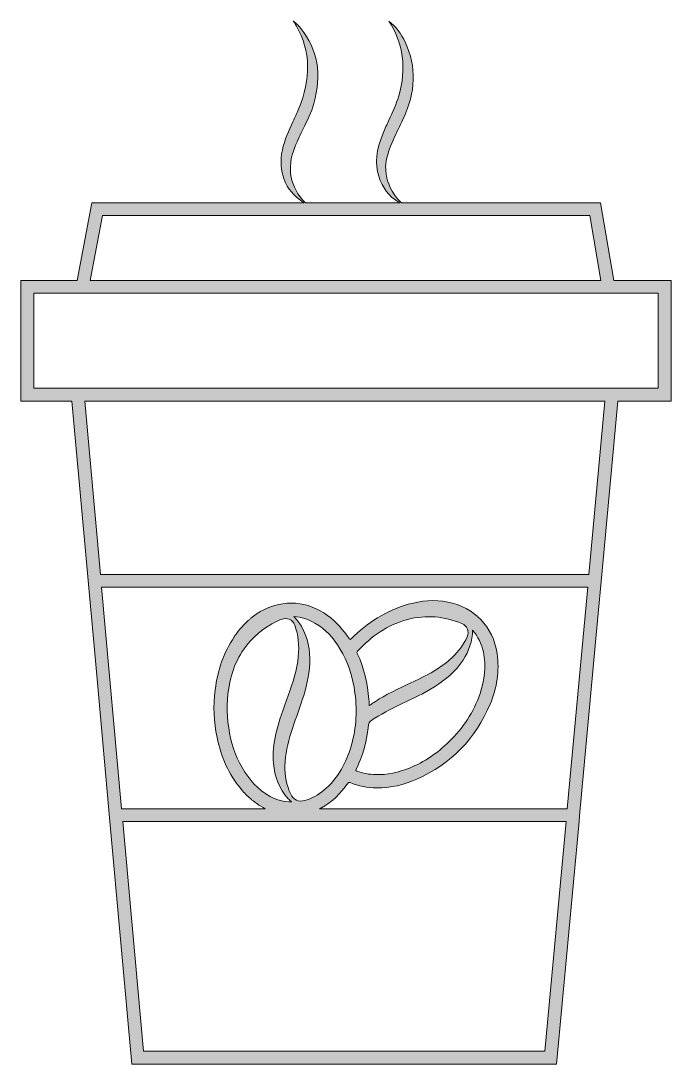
# Model space of a CAD drawing. Extents: x 80 to 1066, y -1043 to 43.
# Drawn here: x 80 to 401, y -481 to 34 of the extents above; entities that cross this region are included whole.
import ezdxf

# ---------------------------------------------------------------- set-up
doc = ezdxf.new("R2010")
doc.units = 0
doc.header["$MEASUREMENT"] = 0
doc.layers.add('Layer 1', color=7, linetype='Continuous', lineweight=0)

# ---------------------------------------------------------------- blocks, each defined once
blk = doc.blocks.new('Block_1')
at = {"layer": 'Layer 1', "true_color": 0xf0efef, "transparency": 33554687}
h = blk.add_hatch(color=7, dxfattribs=at)
h.dxf.hatch_style = 2
edge = h.paths.add_edge_path()
edge.add_spline(control_points=[(394.66, -147.21), (394.66, -147.21), (86.27, -147.21), (86.27, -147.21), (86.27, -147.21), (86.27, -100.33), (86.27, -100.33), (86.27, -100.33), (394.66, -100.33), (394.66, -100.33), (394.66, -100.33), (394.66, -147.21), (394.66, -147.21)], knot_values=[0, 0, 0, 0, 1, 1, 1, 2, 2, 2, 3, 3, 3, 4, 4, 4, 4], degree=3, periodic=0)
edge = h.paths.add_edge_path()
edge.add_spline(control_points=[(360.43, -239.09), (360.43, -239.09), (119.23, -239.09), (119.23, -239.09), (119.23, -239.09), (111.5, -153.55), (111.5, -153.55), (111.5, -153.55), (368.32, -153.55), (368.32, -153.55), (368.32, -153.55), (360.43, -239.09), (360.43, -239.09)], knot_values=[0, 0, 0, 0, 1, 1, 1, 2, 2, 2, 3, 3, 3, 4, 4, 4, 4], degree=3, periodic=0)
edge = h.paths.add_edge_path()
edge.add_spline(control_points=[(357.58, -269.95), (357.58, -269.95), (349.73, -354.79), (349.73, -354.79), (349.73, -354.79), (227.43, -354.79), (227.43, -354.79), (227.72, -354.65), (228, -354.51), (228.29, -354.35), (233.72, -351.51), (237.9, -347.23), (241.42, -342.25), (241.75, -341.81), (241.96, -341.71), (242.5, -341.94), (246.66, -343.68), (251.03, -344.47), (255.52, -344.5), (262.47, -344.55), (269.12, -343.07), (275.43, -340.25), (292.36, -332.64), (304.47, -320.24), (311.65, -303.14), (315, -295.16), (316.33, -286.81), (315.07, -278.16), (313.15, -265.05), (303.74, -255.21), (290.71, -252.75), (284.1, -251.49), (277.59, -252.08), (271.17, -253.88), (260.23, -256.96), (251.01, -262.91), (243.03, -270.87), (242.53, -271.38), (242.34, -271.37), (241.95, -270.77), (239.1, -266.37), (235.6, -262.56), (231.38, -259.42), (221.66, -252.24), (209.59, -251.35), (199.16, -256.9), (198.79, -257.07), (198.26, -257.36), (197.54, -257.82), (197.51, -257.85), (197.49, -257.86), (197.46, -257.88), (197.19, -258.04), (196.93, -258.2), (196.67, -258.37), (195.8, -259.01), (194.94, -259.64), (194.08, -260.26), (194.08, -260.26), (194.08, -260.27), (194.08, -260.27), (194.07, -260.27), (194.07, -260.26), (194.07, -260.26), (193.95, -260.38), (193.84, -260.49), (193.72, -260.6), (193.56, -260.72), (193.42, -260.85), (193.27, -260.97), (192.91, -261.26), (192.55, -261.56), (192.2, -261.85), (192.08, -261.97), (191.97, -262.09), (191.86, -262.21), (191.23, -262.77), (190.61, -263.34), (190.06, -263.96), (186.95, -267.16), (185.4, -269.75), (185.31, -269.91), (180.01, -277.74), (177.1, -286.55), (175.86, -296.04), (174.84, -303.97), (175.14, -311.87), (176.79, -319.7), (178.78, -329.18), (182.52, -337.84), (188.8, -345.31), (190.23, -347.02), (191.75, -348.67), (193.56, -350.02), (193.78, -350.43), (194.23, -350.61), (194.56, -350.91), (194.62, -350.96), (194.69, -351.01), (194.75, -351.05), (194.98, -351.23), (195.21, -351.4), (195.44, -351.57), (195.76, -351.82), (196.06, -352.08), (196.39, -352.3), (197.78, -353.24), (199.19, -354.07), (200.61, -354.79), (200.61, -354.79), (129.69, -354.79), (129.69, -354.79), (129.69, -354.79), (119.81, -245.43), (119.81, -245.43), (119.81, -245.43), (359.85, -245.43), (359.85, -245.43), (359.85, -245.43), (357.58, -269.95), (357.58, -269.95)], knot_values=[0, 0, 0, 0, 1, 1, 1, 2, 2, 2, 3, 3, 3, 4, 4, 4, 5, 5, 5, 6, 6, 6, 7, 7, 7, 8, 8, 8, 9, 9, 9, 10, 10, 10, 11, 11, 11, 12, 12, 12, 13, 13, 13, 14, 14, 14, 15, 15, 15, 16, 16, 16, 17, 17, 17, 18, 18, 18, 19, 19, 19, 20, 20, 20, 21, 21, 21, 22, 22, 22, 23, 23, 23, 24, 24, 24, 25, 25, 25, 26, 26, 26, 27, 27, 27, 28, 28, 28, 29, 29, 29, 30, 30, 30, 31, 31, 31, 32, 32, 32, 33, 33, 33, 34, 34, 34, 35, 35, 35, 36, 36, 36, 37, 37, 37, 38, 38, 38, 39, 39, 39, 40, 40, 40, 40], degree=3, periodic=0)
edge = h.paths.add_edge_path()
edge.add_spline(control_points=[(215.13, -264.17), (217, -269.17), (217.44, -274.35), (216.92, -279.62), (216.27, -286.3), (214.13, -292.61), (211.89, -298.89), (209.65, -305.13), (207.29, -311.33), (205.83, -317.82), (204.77, -322.58), (204.2, -327.4), (204.63, -332.29), (205.23, -338.9), (207.35, -344.89), (211.92, -349.87), (212.19, -350.16), (212.47, -350.45), (212.77, -350.72), (213.04, -350.96), (213.35, -351.17), (213.57, -351.46), (209.8, -351.46), (206.32, -350.52), (203.07, -348.78), (196.95, -345.49), (192.56, -340.48), (189.17, -334.54), (185.66, -328.42), (183.56, -321.8), (182.54, -314.82), (181.44, -307.36), (181.5, -299.92), (183.05, -292.53), (184.93, -283.57), (188.99, -275.8), (195.72, -269.51), (197.53, -267.81), (199.47, -266.3), (201.56, -264.97), (202.14, -264.62), (202.71, -264.26), (203.28, -263.91), (204.96, -262.91), (206.71, -262.05), (208.53, -261.31), (211.32, -260.19), (214.07, -261.37), (215.13, -264.17)], knot_values=[0, 0, 0, 0, 1, 1, 1, 2, 2, 2, 3, 3, 3, 4, 4, 4, 5, 5, 5, 6, 6, 6, 7, 7, 7, 8, 8, 8, 9, 9, 9, 10, 10, 10, 11, 11, 11, 12, 12, 12, 13, 13, 13, 14, 14, 14, 15, 15, 15, 16, 16, 16, 16], degree=3, periodic=0)
edge = h.paths.add_edge_path()
edge.add_spline(control_points=[(242.46, -325.61), (239.91, -333.42), (235.95, -340.36), (229.54, -345.7), (226.73, -348.04), (223.58, -349.78), (220.04, -350.75), (217.07, -351.57), (214.49, -350.41), (213.16, -347.64), (211.07, -343.23), (210.26, -338.53), (210.29, -333.67), (210.35, -327.97), (211.65, -322.51), (213.4, -317.13), (215.15, -311.77), (217.1, -306.46), (218.88, -301.1), (220.83, -295.23), (222.34, -289.24), (222.58, -283.02), (222.83, -276.55), (221.71, -270.38), (218.42, -264.7), (217.44, -262.99), (216.22, -261.43), (214.67, -259.86), (218.55, -260.13), (221.94, -261.27), (225.11, -263.12), (230.41, -266.2), (234.36, -270.63), (237.5, -275.82), (241.58, -282.56), (243.89, -289.91), (244.89, -297.68), (246.13, -307.16), (245.46, -316.5), (242.46, -325.61)], knot_values=[0, 0, 0, 0, 1, 1, 1, 2, 2, 2, 3, 3, 3, 4, 4, 4, 5, 5, 5, 6, 6, 6, 7, 7, 7, 8, 8, 8, 9, 9, 9, 10, 10, 10, 11, 11, 11, 12, 12, 12, 13, 13, 13, 13], degree=3, periodic=0)
edge = h.paths.add_edge_path()
edge.add_spline(control_points=[(251.6, -313.34), (251.68, -312.56), (251.94, -312.04), (252.59, -311.58), (257.39, -308.18), (262.64, -305.59), (267.92, -303.06), (273.42, -300.43), (278.94, -297.9), (284.11, -294.66), (289.69, -291.15), (294.67, -287.01), (298.29, -281.4), (301.14, -276.96), (302.88, -272.17), (302.95, -266.63), (305.74, -269.87), (307.42, -273.44), (308.29, -277.39), (309.83, -284.43), (308.93, -291.28), (306.63, -298), (303.51, -307.22), (298.21, -315.05), (291.28, -321.82), (285.61, -327.35), (279.18, -331.76), (271.81, -334.73), (266.42, -336.9), (260.85, -338.14), (255.01, -337.98), (251.86, -337.9), (248.79, -337.35), (245.83, -336.25), (245.28, -336.05), (245.25, -335.86), (245.49, -335.37), (248.93, -328.41), (250.87, -321.03), (251.6, -313.34)], knot_values=[0, 0, 0, 0, 1, 1, 1, 2, 2, 2, 3, 3, 3, 4, 4, 4, 5, 5, 5, 6, 6, 6, 7, 7, 7, 8, 8, 8, 9, 9, 9, 10, 10, 10, 11, 11, 11, 12, 12, 12, 13, 13, 13, 13], degree=3, periodic=0)
edge = h.paths.add_edge_path()
edge.add_spline(control_points=[(251.76, -300.88), (251.18, -292.96), (249.35, -285.35), (246.05, -278.11), (245.89, -277.75), (245.7, -277.47), (246.09, -277.06), (253.02, -269.68), (260.99, -263.93), (270.94, -261.35), (280.08, -258.97), (289, -259.79), (297.7, -263.37), (300.33, -264.45), (301.43, -267.33), (300.24, -269.97), (298.51, -273.79), (296.02, -277.07), (293.03, -279.99), (288.79, -284.1), (283.79, -287.06), (278.58, -289.72), (272.98, -292.58), (267.18, -295.02), (261.62, -297.96), (259.06, -299.32), (256.53, -300.74), (254.16, -302.41), (253.38, -302.77), (252.82, -303.49), (251.98, -303.81), (251.82, -302.8), (252.09, -301.81), (251.76, -300.88)], knot_values=[0, 0, 0, 0, 1, 1, 1, 2, 2, 2, 3, 3, 3, 4, 4, 4, 5, 5, 5, 6, 6, 6, 7, 7, 7, 8, 8, 8, 9, 9, 9, 10, 10, 10, 11, 11, 11, 11], degree=3, periodic=0)
edge = h.paths.add_edge_path()
edge.add_spline(control_points=[(338.68, -474.59), (338.68, -474.59), (140.52, -474.59), (140.52, -474.59), (140.52, -474.59), (130.26, -361.14), (130.26, -361.14), (130.26, -361.14), (349.15, -361.14), (349.15, -361.14), (349.15, -361.14), (338.68, -474.59), (338.68, -474.59)], knot_values=[0, 0, 0, 0, 1, 1, 1, 2, 2, 2, 3, 3, 3, 4, 4, 4, 4], degree=3, periodic=0)
edge = h.paths.add_edge_path()
edge.add_spline(control_points=[(120.16, -61.96), (120.16, -61.96), (360.78, -61.96), (360.78, -61.96), (360.78, -61.96), (366.27, -94), (366.27, -94), (366.27, -94), (114.13, -94), (114.13, -94), (114.13, -94), (120.16, -61.96), (120.16, -61.96)], knot_values=[0, 0, 0, 0, 1, 1, 1, 2, 2, 2, 3, 3, 3, 4, 4, 4, 4], degree=3, periodic=0)
edge = h.paths.add_edge_path()
edge.add_spline(control_points=[(372.7, -94), (372.7, -94), (366.13, -55.61), (366.13, -55.61), (366.13, -55.61), (267.8, -55.61), (267.8, -55.61), (262.4, -50.46), (260.87, -44.92), (260.45, -42.36), (260.45, -42.36), (260.43, -42.27), (260.43, -42.27), (260.39, -41.89), (260.34, -41.51), (260.29, -41.13), (260.29, -41.13), (260.29, -41.07), (260.29, -41.07), (260.12, -39.78), (259.91, -38.18), (260.12, -36.49), (260.68, -32.47), (261.94, -28.39), (263.87, -24.36), (264.65, -22.72), (265.44, -21.07), (266.23, -19.43), (267.03, -17.79), (267.81, -16.14), (268.6, -14.49), (274.99, -0.9), (275.37, 11.57), (269.72, 23.63), (267.76, 27.84), (265.03, 31.34), (261.59, 34.1), (268.8, 23.16), (270.44, 10.74), (266.49, -2.89), (265.27, -7.1), (263.43, -11.03), (261.65, -14.84), (260.68, -16.91), (259.68, -19.05), (258.81, -21.18), (255.29, -29.77), (254.64, -36.14), (256.64, -42.48), (258.45, -48.28), (261.56, -52.39), (266.15, -55.07), (266.15, -55.07), (266.43, -55.24), (266.49, -55.28), (266.49, -55.28), (267.03, -55.58), (267.03, -55.58), (267.05, -55.59), (267.06, -55.61), (267.08, -55.61), (267.08, -55.61), (220.43, -55.61), (220.43, -55.61), (212.78, -47.95), (211.01, -38.7), (215.19, -28.12), (215.93, -26.26), (216.63, -24.65), (217.3, -23.22), (217.95, -21.83), (218.64, -20.45), (219.32, -19.07), (221.39, -14.88), (223.34, -10.94), (224.55, -6.65), (228.65, 7.86), (226.54, 20.02), (218.09, 30.51), (216.98, 31.89), (215.77, 33.12), (214.42, 34.2), (214.97, 33.38), (215.49, 32.53), (215.98, 31.66), (223.04, 19.2), (223.37, 5.74), (217, -9.47), (216.17, -11.47), (215.25, -13.45), (214.36, -15.37), (212.18, -20.1), (210.12, -24.56), (209.05, -29.47), (206.73, -40.02), (210.46, -49.61), (219.01, -55.12), (219.01, -55.12), (219.12, -55.19), (219.12, -55.19), (219.12, -55.19), (219.22, -55.28), (219.22, -55.28), (219.36, -55.4), (219.51, -55.51), (219.66, -55.61), (219.66, -55.61), (114.91, -55.61), (114.91, -55.61), (114.91, -55.61), (107.67, -94), (107.67, -94), (107.67, -94), (79.92, -94), (79.92, -94), (79.92, -94), (79.92, -153.55), (79.92, -153.55), (79.92, -153.55), (105.13, -153.55), (105.13, -153.55), (105.13, -153.55), (117.71, -292.7), (117.71, -292.7), (117.71, -292.7), (123.9, -361.14), (123.9, -361.14), (123.9, -361.14), (134.73, -480.93), (134.73, -480.93), (134.73, -480.93), (344.46, -480.93), (344.46, -480.93), (344.46, -480.93), (355.52, -361.14), (355.52, -361.14), (355.52, -361.14), (355.79, -358.25), (355.79, -358.25), (355.79, -358.25), (364.7, -261.88), (364.7, -261.88), (364.7, -261.88), (366.81, -239.09), (366.81, -239.09), (366.81, -239.09), (374.7, -153.55), (374.7, -153.55), (374.7, -153.55), (401, -153.55), (401, -153.55), (401, -153.55), (401, -94), (401, -94), (401, -94), (372.7, -94), (372.7, -94)], knot_values=[0, 0, 0, 0, 1, 1, 1, 2, 2, 2, 3, 3, 3, 4, 4, 4, 5, 5, 5, 6, 6, 6, 7, 7, 7, 8, 8, 8, 9, 9, 9, 10, 10, 10, 11, 11, 11, 12, 12, 12, 13, 13, 13, 14, 14, 14, 15, 15, 15, 16, 16, 16, 17, 17, 17, 18, 18, 18, 19, 19, 19, 20, 20, 20, 21, 21, 21, 22, 22, 22, 23, 23, 23, 24, 24, 24, 25, 25, 25, 26, 26, 26, 27, 27, 27, 28, 28, 28, 29, 29, 29, 30, 30, 30, 31, 31, 31, 32, 32, 32, 33, 33, 33, 34, 34, 34, 35, 35, 35, 36, 36, 36, 37, 37, 37, 38, 38, 38, 39, 39, 39, 40, 40, 40, 41, 41, 41, 42, 42, 42, 43, 43, 43, 44, 44, 44, 45, 45, 45, 46, 46, 46, 47, 47, 47, 48, 48, 48, 49, 49, 49, 50, 50, 50, 51, 51, 51, 52, 52, 52, 52], degree=3, periodic=0)
at = {"layer": 'Layer 1'}
for points, knots in [([(372.7, -94), (372.7, -94), (366.13, -55.61), (366.13, -55.61), (366.13, -55.61), (267.8, -55.61), (267.8, -55.61), (262.4, -50.46), (260.87, -44.92), (260.45, -42.36), (260.45, -42.36), (260.43, -42.27), (260.43, -42.27), (260.39, -41.89), (260.34, -41.51), (260.29, -41.13), (260.29, -41.13), (260.29, -41.07), (260.29, -41.07), (260.12, -39.78), (259.91, -38.18), (260.12, -36.49), (260.68, -32.47), (261.94, -28.39), (263.87, -24.36), (264.65, -22.72), (265.44, -21.07), (266.23, -19.43), (267.03, -17.79), (267.81, -16.14), (268.6, -14.49), (274.99, -0.9), (275.37, 11.57), (269.72, 23.63), (267.76, 27.84), (265.03, 31.34), (261.59, 34.1), (268.8, 23.16), (270.44, 10.74), (266.49, -2.89), (265.27, -7.1), (263.43, -11.03), (261.65, -14.84), (260.68, -16.91), (259.68, -19.05), (258.81, -21.18), (255.29, -29.77), (254.64, -36.14), (256.64, -42.48), (258.45, -48.28), (261.56, -52.39), (266.15, -55.07), (266.15, -55.07), (266.43, -55.24), (266.49, -55.28), (266.49, -55.28), (267.03, -55.58), (267.03, -55.58), (267.05, -55.59), (267.06, -55.61), (267.08, -55.61), (267.08, -55.61), (220.43, -55.61), (220.43, -55.61), (212.78, -47.95), (211.01, -38.7), (215.19, -28.12), (215.93, -26.26), (216.63, -24.65), (217.3, -23.22), (217.95, -21.83), (218.64, -20.45), (219.32, -19.07), (221.39, -14.88), (223.34, -10.94), (224.55, -6.65), (228.65, 7.86), (226.54, 20.02), (218.09, 30.51), (216.98, 31.89), (215.77, 33.12), (214.42, 34.2), (214.97, 33.38), (215.49, 32.53), (215.98, 31.66), (223.04, 19.2), (223.37, 5.74), (217, -9.47), (216.17, -11.47), (215.25, -13.45), (214.36, -15.37), (212.18, -20.1), (210.12, -24.56), (209.05, -29.47), (206.73, -40.02), (210.46, -49.61), (219.01, -55.12), (219.01, -55.12), (219.12, -55.19), (219.12, -55.19), (219.12, -55.19), (219.22, -55.28), (219.22, -55.28), (219.36, -55.4), (219.51, -55.51), (219.66, -55.61), (219.66, -55.61), (114.91, -55.61), (114.91, -55.61), (114.91, -55.61), (107.67, -94), (107.67, -94), (107.67, -94), (79.92, -94), (79.92, -94), (79.92, -94), (79.92, -153.55), (79.92, -153.55), (79.92, -153.55), (105.13, -153.55), (105.13, -153.55), (105.13, -153.55), (117.71, -292.7), (117.71, -292.7), (117.71, -292.7), (123.9, -361.14), (123.9, -361.14), (123.9, -361.14), (134.73, -480.93), (134.73, -480.93), (134.73, -480.93), (344.46, -480.93), (344.46, -480.93), (344.46, -480.93), (355.52, -361.14), (355.52, -361.14), (355.52, -361.14), (355.79, -358.25), (355.79, -358.25), (355.79, -358.25), (364.7, -261.88), (364.7, -261.88), (364.7, -261.88), (366.81, -239.09), (366.81, -239.09), (366.81, -239.09), (374.7, -153.55), (374.7, -153.55), (374.7, -153.55), (401, -153.55), (401, -153.55), (401, -153.55), (401, -94), (401, -94), (401, -94), (372.7, -94), (372.7, -94)], [0, 0, 0, 0, 1, 1, 1, 2, 2, 2, 3, 3, 3, 4, 4, 4, 5, 5, 5, 6, 6, 6, 7, 7, 7, 8, 8, 8, 9, 9, 9, 10, 10, 10, 11, 11, 11, 12, 12, 12, 13, 13, 13, 14, 14, 14, 15, 15, 15, 16, 16, 16, 17, 17, 17, 18, 18, 18, 19, 19, 19, 20, 20, 20, 21, 21, 21, 22, 22, 22, 23, 23, 23, 24, 24, 24, 25, 25, 25, 26, 26, 26, 27, 27, 27, 28, 28, 28, 29, 29, 29, 30, 30, 30, 31, 31, 31, 32, 32, 32, 33, 33, 33, 34, 34, 34, 35, 35, 35, 36, 36, 36, 37, 37, 37, 38, 38, 38, 39, 39, 39, 40, 40, 40, 41, 41, 41, 42, 42, 42, 43, 43, 43, 44, 44, 44, 45, 45, 45, 46, 46, 46, 47, 47, 47, 48, 48, 48, 49, 49, 49, 50, 50, 50, 51, 51, 51, 52, 52, 52, 52]), ([(120.16, -61.96), (120.16, -61.96), (360.78, -61.96), (360.78, -61.96), (360.78, -61.96), (366.27, -94), (366.27, -94), (366.27, -94), (114.13, -94), (114.13, -94), (114.13, -94), (120.16, -61.96), (120.16, -61.96)], [0, 0, 0, 0, 1, 1, 1, 2, 2, 2, 3, 3, 3, 4, 4, 4, 4]), ([(394.66, -147.21), (394.66, -147.21), (86.27, -147.21), (86.27, -147.21), (86.27, -147.21), (86.27, -100.33), (86.27, -100.33), (86.27, -100.33), (394.66, -100.33), (394.66, -100.33), (394.66, -100.33), (394.66, -147.21), (394.66, -147.21)], [0, 0, 0, 0, 1, 1, 1, 2, 2, 2, 3, 3, 3, 4, 4, 4, 4]), ([(360.43, -239.09), (360.43, -239.09), (119.23, -239.09), (119.23, -239.09), (119.23, -239.09), (111.5, -153.55), (111.5, -153.55), (111.5, -153.55), (368.32, -153.55), (368.32, -153.55), (368.32, -153.55), (360.43, -239.09), (360.43, -239.09)], [0, 0, 0, 0, 1, 1, 1, 2, 2, 2, 3, 3, 3, 4, 4, 4, 4]), ([(357.58, -269.95), (357.58, -269.95), (349.73, -354.79), (349.73, -354.79), (349.73, -354.79), (227.43, -354.79), (227.43, -354.79), (227.72, -354.65), (228, -354.51), (228.29, -354.35), (233.72, -351.51), (237.9, -347.23), (241.42, -342.25), (241.75, -341.81), (241.96, -341.71), (242.5, -341.94), (246.66, -343.68), (251.03, -344.47), (255.52, -344.5), (262.47, -344.55), (269.12, -343.07), (275.43, -340.25), (292.36, -332.64), (304.47, -320.24), (311.65, -303.14), (315, -295.16), (316.33, -286.81), (315.07, -278.16), (313.15, -265.05), (303.74, -255.21), (290.71, -252.75), (284.1, -251.49), (277.59, -252.08), (271.17, -253.88), (260.23, -256.96), (251.01, -262.91), (243.03, -270.87), (242.53, -271.38), (242.34, -271.37), (241.95, -270.77), (239.1, -266.37), (235.6, -262.56), (231.38, -259.42), (221.66, -252.24), (209.59, -251.35), (199.16, -256.9), (198.79, -257.07), (198.26, -257.36), (197.54, -257.82), (197.51, -257.85), (197.49, -257.86), (197.46, -257.88), (197.19, -258.04), (196.93, -258.2), (196.67, -258.37), (195.8, -259.01), (194.94, -259.64), (194.08, -260.26), (194.08, -260.26), (194.08, -260.27), (194.08, -260.27), (194.07, -260.27), (194.07, -260.26), (194.07, -260.26), (193.95, -260.38), (193.84, -260.49), (193.72, -260.6), (193.56, -260.72), (193.42, -260.85), (193.27, -260.97), (192.91, -261.26), (192.55, -261.56), (192.2, -261.85), (192.08, -261.97), (191.97, -262.09), (191.86, -262.21), (191.23, -262.77), (190.61, -263.34), (190.06, -263.96), (186.95, -267.16), (185.4, -269.75), (185.31, -269.91), (180.01, -277.74), (177.1, -286.55), (175.86, -296.04), (174.84, -303.97), (175.14, -311.87), (176.79, -319.7), (178.78, -329.18), (182.52, -337.84), (188.8, -345.31), (190.23, -347.02), (191.75, -348.67), (193.56, -350.02), (193.78, -350.43), (194.23, -350.61), (194.56, -350.91), (194.62, -350.96), (194.69, -351.01), (194.75, -351.05), (194.98, -351.23), (195.21, -351.4), (195.44, -351.57), (195.76, -351.82), (196.06, -352.08), (196.39, -352.3), (197.78, -353.24), (199.19, -354.07), (200.61, -354.79), (200.61, -354.79), (129.69, -354.79), (129.69, -354.79), (129.69, -354.79), (119.81, -245.43), (119.81, -245.43), (119.81, -245.43), (359.85, -245.43), (359.85, -245.43), (359.85, -245.43), (357.58, -269.95), (357.58, -269.95)], [0, 0, 0, 0, 1, 1, 1, 2, 2, 2, 3, 3, 3, 4, 4, 4, 5, 5, 5, 6, 6, 6, 7, 7, 7, 8, 8, 8, 9, 9, 9, 10, 10, 10, 11, 11, 11, 12, 12, 12, 13, 13, 13, 14, 14, 14, 15, 15, 15, 16, 16, 16, 17, 17, 17, 18, 18, 18, 19, 19, 19, 20, 20, 20, 21, 21, 21, 22, 22, 22, 23, 23, 23, 24, 24, 24, 25, 25, 25, 26, 26, 26, 27, 27, 27, 28, 28, 28, 29, 29, 29, 30, 30, 30, 31, 31, 31, 32, 32, 32, 33, 33, 33, 34, 34, 34, 35, 35, 35, 36, 36, 36, 37, 37, 37, 38, 38, 38, 39, 39, 39, 40, 40, 40, 40]), ([(215.13, -264.17), (217, -269.17), (217.44, -274.35), (216.92, -279.62), (216.27, -286.3), (214.13, -292.61), (211.89, -298.89), (209.65, -305.13), (207.29, -311.33), (205.83, -317.82), (204.77, -322.58), (204.2, -327.4), (204.63, -332.29), (205.23, -338.9), (207.35, -344.89), (211.92, -349.87), (212.19, -350.16), (212.47, -350.45), (212.77, -350.72), (213.04, -350.96), (213.35, -351.17), (213.57, -351.46), (209.8, -351.46), (206.32, -350.52), (203.07, -348.78), (196.95, -345.49), (192.56, -340.48), (189.17, -334.54), (185.66, -328.42), (183.56, -321.8), (182.54, -314.82), (181.44, -307.36), (181.5, -299.92), (183.05, -292.53), (184.93, -283.57), (188.99, -275.8), (195.72, -269.51), (197.53, -267.81), (199.47, -266.3), (201.56, -264.97), (202.14, -264.62), (202.71, -264.26), (203.28, -263.91), (204.96, -262.91), (206.71, -262.05), (208.53, -261.31), (211.32, -260.19), (214.07, -261.37), (215.13, -264.17)], [0, 0, 0, 0, 1, 1, 1, 2, 2, 2, 3, 3, 3, 4, 4, 4, 5, 5, 5, 6, 6, 6, 7, 7, 7, 8, 8, 8, 9, 9, 9, 10, 10, 10, 11, 11, 11, 12, 12, 12, 13, 13, 13, 14, 14, 14, 15, 15, 15, 16, 16, 16, 16]), ([(242.46, -325.61), (239.91, -333.42), (235.95, -340.36), (229.54, -345.7), (226.73, -348.04), (223.58, -349.78), (220.04, -350.75), (217.07, -351.57), (214.49, -350.41), (213.16, -347.64), (211.07, -343.23), (210.26, -338.53), (210.29, -333.67), (210.35, -327.97), (211.65, -322.51), (213.4, -317.13), (215.15, -311.77), (217.1, -306.46), (218.88, -301.1), (220.83, -295.23), (222.34, -289.24), (222.58, -283.02), (222.83, -276.55), (221.71, -270.38), (218.42, -264.7), (217.44, -262.99), (216.22, -261.43), (214.67, -259.86), (218.55, -260.13), (221.94, -261.27), (225.11, -263.12), (230.41, -266.2), (234.36, -270.63), (237.5, -275.82), (241.58, -282.56), (243.89, -289.91), (244.89, -297.68), (246.13, -307.16), (245.46, -316.5), (242.46, -325.61)], [0, 0, 0, 0, 1, 1, 1, 2, 2, 2, 3, 3, 3, 4, 4, 4, 5, 5, 5, 6, 6, 6, 7, 7, 7, 8, 8, 8, 9, 9, 9, 10, 10, 10, 11, 11, 11, 12, 12, 12, 13, 13, 13, 13]), ([(251.76, -300.88), (251.18, -292.96), (249.35, -285.35), (246.05, -278.11), (245.89, -277.75), (245.7, -277.47), (246.09, -277.06), (253.02, -269.68), (260.99, -263.93), (270.94, -261.35), (280.08, -258.97), (289, -259.79), (297.7, -263.37), (300.33, -264.45), (301.43, -267.33), (300.24, -269.97), (298.51, -273.79), (296.02, -277.07), (293.03, -279.99), (288.79, -284.1), (283.79, -287.06), (278.58, -289.72), (272.98, -292.58), (267.18, -295.02), (261.62, -297.96), (259.06, -299.32), (256.53, -300.74), (254.16, -302.41), (253.38, -302.77), (252.82, -303.49), (251.98, -303.81), (251.82, -302.8), (252.09, -301.81), (251.76, -300.88)], [0, 0, 0, 0, 1, 1, 1, 2, 2, 2, 3, 3, 3, 4, 4, 4, 5, 5, 5, 6, 6, 6, 7, 7, 7, 8, 8, 8, 9, 9, 9, 10, 10, 10, 11, 11, 11, 11]), ([(251.6, -313.34), (251.68, -312.56), (251.94, -312.04), (252.59, -311.58), (257.39, -308.18), (262.64, -305.59), (267.92, -303.06), (273.42, -300.43), (278.94, -297.9), (284.11, -294.66), (289.69, -291.15), (294.67, -287.01), (298.29, -281.4), (301.14, -276.96), (302.88, -272.17), (302.95, -266.63), (305.74, -269.87), (307.42, -273.44), (308.29, -277.39), (309.83, -284.43), (308.93, -291.28), (306.63, -298), (303.51, -307.22), (298.21, -315.05), (291.28, -321.82), (285.61, -327.35), (279.18, -331.76), (271.81, -334.73), (266.42, -336.9), (260.85, -338.14), (255.01, -337.98), (251.86, -337.9), (248.79, -337.35), (245.83, -336.25), (245.28, -336.05), (245.25, -335.86), (245.49, -335.37), (248.93, -328.41), (250.87, -321.03), (251.6, -313.34)], [0, 0, 0, 0, 1, 1, 1, 2, 2, 2, 3, 3, 3, 4, 4, 4, 5, 5, 5, 6, 6, 6, 7, 7, 7, 8, 8, 8, 9, 9, 9, 10, 10, 10, 11, 11, 11, 12, 12, 12, 13, 13, 13, 13]), ([(338.68, -474.59), (338.68, -474.59), (140.52, -474.59), (140.52, -474.59), (140.52, -474.59), (130.26, -361.14), (130.26, -361.14), (130.26, -361.14), (349.15, -361.14), (349.15, -361.14), (349.15, -361.14), (338.68, -474.59), (338.68, -474.59)], [0, 0, 0, 0, 1, 1, 1, 2, 2, 2, 3, 3, 3, 4, 4, 4, 4])]:
    blk.add_open_spline(points, degree=3, knots=knots, dxfattribs=at)
blk = doc.blocks.new('Block_0')
at = {"layer": 'Layer 1', "true_color": 0xf0efef, "transparency": 33554687}
h = blk.add_hatch(color=7, dxfattribs=at)
h.dxf.hatch_style = 2
edge = h.paths.add_edge_path()
edge.add_spline(control_points=[(117.71, -292.7), (117.71, -292.7), (123.89, -361.14), (123.89, -361.14), (123.89, -361.14), (123.9, -361.14), (123.9, -361.14), (123.9, -361.14), (117.71, -292.7), (117.71, -292.7)], knot_values=[0, 0, 0, 0, 1, 1, 1, 2, 2, 2, 3, 3, 3, 3], degree=3, periodic=0)
at = {"layer": 'Layer 1'}
blk.add_open_spline([(117.71, -292.7), (117.71, -292.7), (123.89, -361.14), (123.89, -361.14), (123.89, -361.14), (123.9, -361.14), (123.9, -361.14), (123.9, -361.14), (117.71, -292.7), (117.71, -292.7)], degree=3, knots=[0, 0, 0, 0, 1, 1, 1, 2, 2, 2, 3, 3, 3, 3], dxfattribs=at)
blk.add_blockref('Block_1', (0, 0), dxfattribs=at)

msp = doc.modelspace()

# ---------------------------------------------------------------- block references
at = {"layer": 'Layer 1'}
msp.add_blockref('Block_0', (0, 0), dxfattribs=at)

doc.saveas('drawing.dxf')
